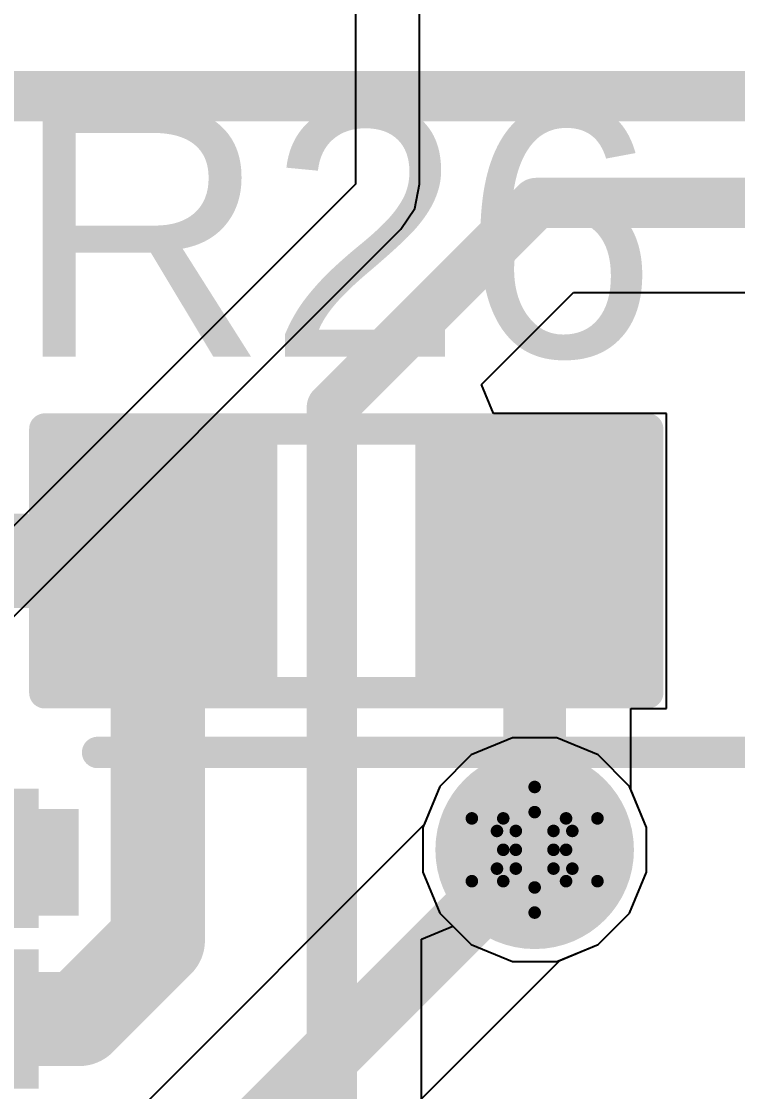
# Model space of a CAD drawing. Header units: inches. Extents: x -2.7 to 10.9, y -2.9 to 7.4.
# Drawn here: x 0.2518 to 0.3658, y -2.5745 to -2.4041 of the extents above; entities that cross this region are included whole.
import ezdxf

# ---------------------------------------------------------------- set-up
doc = ezdxf.new("R2010")
doc.units = ezdxf.units.IN
doc.header["$MEASUREMENT"] = 0
for name, color, linetype in [('Board Outline', 216, 'Continuous'), ('Bottom Layer', 5, 'Continuous'), ('Bottom Solder', 6, 'Continuous'), ('Drill Drawing', 1, 'Continuous'), ('Layer 2', 16, 'Continuous'), ('Layer 3', 76, 'Continuous'), ('Top Layer', 1, 'Continuous'), ('Top Overlay', 2, 'Continuous'), ('Top Paste', 8, 'Continuous'), ('Top Solder', 216, 'Continuous'), ('Via Holes', 16, 'Continuous')]:
    doc.layers.add(name, color=color, linetype=linetype)
doc.styles.add('Arial', font='', dxfattribs={"height": 0.2})
doc.styles.get('Arial').set_extended_font_data('Arial')

# ---------------------------------------------------------------- blocks, each defined once
blk = doc.blocks.new('TSSOP_20_131')
at = {"layer": 'Top Overlay'}
blk.add_hatch(color=2, dxfattribs=at).paths.add_polyline_path([(-0.086, 0.106), (-0.079, 0.106), (-0.079, 0.123), (-0.086, 0.123)])
at = {"layer": 'Top Solder'}
for points in [[(-0.08537, 0.12624), (-0.08537, 0.10407), (-0.14298, 0.10407), (-0.14298, 0.12624)], [(-0.08537, 0.10065), (-0.08537, 0.07848), (-0.14298, 0.07848), (-0.14298, 0.10065)]]:
    blk.add_hatch(color=216, dxfattribs=at).paths.add_polyline_path(points)
at = {"layer": 'Top Overlay'}
blk.add_lwpolyline([(-0.076, 0.132, 0.005, 0.005, 0), (0.076, 0.132, 0.005, 0.005, 0)], format="xyseb", dxfattribs=at)
blk.add_lwpolyline([(-0.07725, 0.132, 0.0025, 0.0025, 1), (-0.07475, 0.132, 0.0025, 0.0025, 1)], format="xyseb", close=True, dxfattribs=at)
blk = doc.blocks.new('R___0603_189')
at = {"layer": 'Top Layer'}
for points in [[(-0.015, 0.0175), (-0.015, -0.0175), (-0.045, -0.0175), (-0.045, 0.0175)], [(0.045, 0.0175), (0.045, -0.0175), (0.015, -0.0175), (0.015, 0.0175)]]:
    blk.add_hatch(color=1, dxfattribs=at).paths.add_polyline_path(points)
at = {"layer": 'Top Paste'}
for points in [[(-0.015, 0.0175), (-0.015, -0.0175), (-0.045, -0.0175), (-0.045, 0.0175)], [(0.045, 0.0175), (0.045, -0.0175), (0.015, -0.0175), (0.015, 0.0175)]]:
    blk.add_hatch(color=8, dxfattribs=at).paths.add_polyline_path(points)
at = {"layer": 'Top Solder'}
for points in [[(-0.011, 0.0215), (-0.011, -0.0215), (-0.049, -0.0215), (-0.049, 0.0215)], [(0.049, 0.0215), (0.049, -0.0215), (0.011, -0.0215), (0.011, 0.0215)]]:
    blk.add_hatch(color=216, dxfattribs=at).paths.add_polyline_path(points)
at = {"layer": 'Top Overlay'}
for points in [[(-0.048, 0.021, 0.005, 0.005, 0), (-0.048, -0.021, 0.005, 0.005, 0)], [(0.048, 0.021, 0.005, 0.005, 0), (-0.048, 0.021, 0.005, 0.005, 0)], [(0.048, 0.021, 0.005, 0.005, 0), (0.048, -0.021, 0.005, 0.005, 0)], [(0.048, -0.021, 0.005, 0.005, 0), (-0.048, -0.021, 0.005, 0.005, 0)]]:
    blk.add_lwpolyline(points, format="xyseb", dxfattribs=at)
for points in [[(-0.04925, 0.021, 0.0025, 0.0025, 1), (-0.04675, 0.021, 0.0025, 0.0025, 1)], [(-0.04925, 0.021, 0.0025, 0.0025, 1), (-0.04675, 0.021, 0.0025, 0.0025, 1)], [(0.04675, 0.021, 0.0025, 0.0025, 1), (0.04925, 0.021, 0.0025, 0.0025, 1)], [(0.04675, 0.021, 0.0025, 0.0025, 1), (0.04925, 0.021, 0.0025, 0.0025, 1)], [(-0.04925, -0.021, 0.0025, 0.0025, 1), (-0.04675, -0.021, 0.0025, 0.0025, 1)], [(-0.04925, -0.021, 0.0025, 0.0025, 1), (-0.04675, -0.021, 0.0025, 0.0025, 1)], [(0.04675, -0.021, 0.0025, 0.0025, 1), (0.04925, -0.021, 0.0025, 0.0025, 1)], [(0.04675, -0.021, 0.0025, 0.0025, 1), (0.04925, -0.021, 0.0025, 0.0025, 1)]]:
    blk.add_lwpolyline(points, format="xyseb", close=True, dxfattribs=at)

msp = doc.modelspace()

# ---------------------------------------------------------------- hatches: boundary and pattern name
at = {"layer": 'Bottom Layer'}
h = msp.add_hatch(color=5, dxfattribs=at)
edge = h.paths.add_edge_path()
edge.add_arc((0.33352, -2.53601), 0.01181, 0, 360)
at = {"layer": 'Bottom Solder'}
h = msp.add_hatch(color=6, dxfattribs=at)
edge = h.paths.add_edge_path()
edge.add_arc((0.33352, -2.53601), 0.01581, 0, 360)
at = {"layer": 'Layer 2'}
h = msp.add_hatch(color=16, dxfattribs=at)
edge = h.paths.add_edge_path()
edge.add_arc((0.33352, -2.53601), 0.01181, 0, 360)
at = {"layer": 'Layer 3'}
h = msp.add_hatch(color=76, dxfattribs=at)
edge = h.paths.add_edge_path()
edge.add_arc((0.33352, -2.53601), 0.01181, 0, 360)
at = {"layer": 'Top Layer'}
h = msp.add_hatch(color=1, dxfattribs=at)
edge = h.paths.add_edge_path()
edge.add_arc((0.33352, -2.53601), 0.01181, 0, 360)
at = {"layer": 'Top Solder'}
h = msp.add_hatch(color=216, dxfattribs=at)
edge = h.paths.add_edge_path()
edge.add_arc((0.33352, -2.53601), 0.01581, 0, 360)
at = {"layer": 'Via Holes'}
h = msp.add_hatch(color=7, dxfattribs=at)
edge = h.paths.add_edge_path()
edge.add_arc((0.33352, -2.53601), 0.00591, 0, 360)

# ---------------------------------------------------------------- linework, layer by layer
at = {"layer": 'Board Outline'}
msp.add_lwpolyline([(2.84412, -0.24125, 0.005, 0.005, -0.741893), (-2.49969, -1.37795, 0.005, 0.005, 0)], format="xyseb", dxfattribs=at)
at = {"layer": 'Bottom Layer'}
for p, q in [((0.32998, -2.5182), (0.32343, -2.52091)), ((0.33706, -2.5182), (0.32998, -2.5182)), ((0.34361, -2.52091), (0.33706, -2.5182)), ((0.32343, -2.52091), (0.31842, -2.52592)), ((0.34862, -2.52592), (0.34361, -2.52091)), ((0.31842, -2.52592), (0.31591, -2.532)), ((0.35133, -2.53247), (0.34862, -2.52592)), ((0.31591, -2.532), (0.25811, -2.5898)), ((0.35133, -2.53956), (0.35133, -2.53247)), ((0.34862, -2.5461), (0.35133, -2.53956)), ((0.34361, -2.55111), (0.34862, -2.5461)), ((0.33753, -2.55363), (0.34361, -2.55111)), ((0.28422, -2.60695), (0.33753, -2.55363))]:
    msp.add_line(p, q, dxfattribs=at)
msp.add_lwpolyline([(0.26892, -2.60061, 0.01, 0.01, 0), (0.33352, -2.53601, 0.01, 0.01, 0)], format="xyseb", dxfattribs=at)
msp.add_lwpolyline([(0.33102, -2.53601, 0.005, 0.005, 1), (0.33602, -2.53601, 0.005, 0.005, 1)], format="xyseb", close=True, dxfattribs=at)
at = {"layer": 'Drill Drawing'}
for points in [[(0.32852, -2.53101, 0.002, 0.002, 0), (0.33352, -2.52601, 0.002, 0.002, 0)], [(0.33352, -2.52601, 0.002, 0.002, 0), (0.33852, -2.53101, 0.002, 0.002, 0)], [(0.33052, -2.53301, 0.002, 0.002, 0), (0.33352, -2.53001, 0.002, 0.002, 0)], [(0.33352, -2.53001, 0.002, 0.002, 0), (0.33652, -2.53301, 0.002, 0.002, 0)], [(0.32352, -2.53101, 0.002, 0.002, 0), (0.32852, -2.53601, 0.002, 0.002, 0)], [(0.32352, -2.53101, 0.002, 0.002, 0), (0.32852, -2.53101, 0.002, 0.002, 0)], [(0.33852, -2.53101, 0.002, 0.002, 0), (0.34352, -2.53101, 0.002, 0.002, 0)], [(0.33852, -2.53601, 0.002, 0.002, 0), (0.34352, -2.53101, 0.002, 0.002, 0)], [(0.32752, -2.53301, 0.002, 0.002, 0), (0.33052, -2.53601, 0.002, 0.002, 0)], [(0.32752, -2.53301, 0.002, 0.002, 0), (0.33052, -2.53301, 0.002, 0.002, 0)], [(0.33652, -2.53301, 0.002, 0.002, 0), (0.33952, -2.53301, 0.002, 0.002, 0)], [(0.33652, -2.53601, 0.002, 0.002, 0), (0.33952, -2.53301, 0.002, 0.002, 0)], [(0.32352, -2.54101, 0.002, 0.002, 0), (0.32852, -2.53601, 0.002, 0.002, 0)], [(0.32752, -2.53901, 0.002, 0.002, 0), (0.33052, -2.53601, 0.002, 0.002, 0)], [(0.33652, -2.53601, 0.002, 0.002, 0), (0.33952, -2.53901, 0.002, 0.002, 0)], [(0.33852, -2.53601, 0.002, 0.002, 0), (0.34352, -2.54101, 0.002, 0.002, 0)], [(0.32752, -2.53901, 0.002, 0.002, 0), (0.33052, -2.53901, 0.002, 0.002, 0)], [(0.33052, -2.53901, 0.002, 0.002, 0), (0.33352, -2.54201, 0.002, 0.002, 0)], [(0.33352, -2.54201, 0.002, 0.002, 0), (0.33652, -2.53901, 0.002, 0.002, 0)], [(0.33652, -2.53901, 0.002, 0.002, 0), (0.33952, -2.53901, 0.002, 0.002, 0)], [(0.32352, -2.54101, 0.002, 0.002, 0), (0.32852, -2.54101, 0.002, 0.002, 0)], [(0.32852, -2.54101, 0.002, 0.002, 0), (0.33352, -2.54601, 0.002, 0.002, 0)], [(0.33352, -2.54601, 0.002, 0.002, 0), (0.33852, -2.54101, 0.002, 0.002, 0)], [(0.33852, -2.54101, 0.002, 0.002, 0), (0.34352, -2.54101, 0.002, 0.002, 0)]]:
    msp.add_lwpolyline(points, format="xyseb", dxfattribs=at)
for points in [[(0.33302, -2.52601, 0.001, 0.001, 1), (0.33402, -2.52601, 0.001, 0.001, 1)], [(0.33302, -2.52601, 0.001, 0.001, 1), (0.33402, -2.52601, 0.001, 0.001, 1)], [(0.33302, -2.53001, 0.001, 0.001, 1), (0.33402, -2.53001, 0.001, 0.001, 1)], [(0.33302, -2.53001, 0.001, 0.001, 1), (0.33402, -2.53001, 0.001, 0.001, 1)], [(0.32302, -2.53101, 0.001, 0.001, 1), (0.32402, -2.53101, 0.001, 0.001, 1)], [(0.32302, -2.53101, 0.001, 0.001, 1), (0.32402, -2.53101, 0.001, 0.001, 1)], [(0.32802, -2.53101, 0.001, 0.001, 1), (0.32902, -2.53101, 0.001, 0.001, 1)], [(0.32802, -2.53101, 0.001, 0.001, 1), (0.32902, -2.53101, 0.001, 0.001, 1)], [(0.33802, -2.53101, 0.001, 0.001, 1), (0.33902, -2.53101, 0.001, 0.001, 1)], [(0.33802, -2.53101, 0.001, 0.001, 1), (0.33902, -2.53101, 0.001, 0.001, 1)], [(0.34302, -2.53101, 0.001, 0.001, 1), (0.34402, -2.53101, 0.001, 0.001, 1)], [(0.34302, -2.53101, 0.001, 0.001, 1), (0.34402, -2.53101, 0.001, 0.001, 1)], [(0.32702, -2.53301, 0.001, 0.001, 1), (0.32802, -2.53301, 0.001, 0.001, 1)], [(0.32702, -2.53301, 0.001, 0.001, 1), (0.32802, -2.53301, 0.001, 0.001, 1)], [(0.33002, -2.53301, 0.001, 0.001, 1), (0.33102, -2.53301, 0.001, 0.001, 1)], [(0.33002, -2.53301, 0.001, 0.001, 1), (0.33102, -2.53301, 0.001, 0.001, 1)], [(0.33602, -2.53301, 0.001, 0.001, 1), (0.33702, -2.53301, 0.001, 0.001, 1)], [(0.33602, -2.53301, 0.001, 0.001, 1), (0.33702, -2.53301, 0.001, 0.001, 1)], [(0.33902, -2.53301, 0.001, 0.001, 1), (0.34002, -2.53301, 0.001, 0.001, 1)], [(0.33902, -2.53301, 0.001, 0.001, 1), (0.34002, -2.53301, 0.001, 0.001, 1)], [(0.32802, -2.53601, 0.001, 0.001, 1), (0.32902, -2.53601, 0.001, 0.001, 1)], [(0.32802, -2.53601, 0.001, 0.001, 1), (0.32902, -2.53601, 0.001, 0.001, 1)], [(0.33002, -2.53601, 0.001, 0.001, 1), (0.33102, -2.53601, 0.001, 0.001, 1)], [(0.33002, -2.53601, 0.001, 0.001, 1), (0.33102, -2.53601, 0.001, 0.001, 1)], [(0.33602, -2.53601, 0.001, 0.001, 1), (0.33702, -2.53601, 0.001, 0.001, 1)], [(0.33602, -2.53601, 0.001, 0.001, 1), (0.33702, -2.53601, 0.001, 0.001, 1)], [(0.33802, -2.53601, 0.001, 0.001, 1), (0.33902, -2.53601, 0.001, 0.001, 1)], [(0.33802, -2.53601, 0.001, 0.001, 1), (0.33902, -2.53601, 0.001, 0.001, 1)], [(0.32702, -2.53901, 0.001, 0.001, 1), (0.32802, -2.53901, 0.001, 0.001, 1)], [(0.32702, -2.53901, 0.001, 0.001, 1), (0.32802, -2.53901, 0.001, 0.001, 1)], [(0.33002, -2.53901, 0.001, 0.001, 1), (0.33102, -2.53901, 0.001, 0.001, 1)], [(0.33002, -2.53901, 0.001, 0.001, 1), (0.33102, -2.53901, 0.001, 0.001, 1)], [(0.33602, -2.53901, 0.001, 0.001, 1), (0.33702, -2.53901, 0.001, 0.001, 1)], [(0.33602, -2.53901, 0.001, 0.001, 1), (0.33702, -2.53901, 0.001, 0.001, 1)], [(0.33902, -2.53901, 0.001, 0.001, 1), (0.34002, -2.53901, 0.001, 0.001, 1)], [(0.33902, -2.53901, 0.001, 0.001, 1), (0.34002, -2.53901, 0.001, 0.001, 1)], [(0.32302, -2.54101, 0.001, 0.001, 1), (0.32402, -2.54101, 0.001, 0.001, 1)], [(0.32302, -2.54101, 0.001, 0.001, 1), (0.32402, -2.54101, 0.001, 0.001, 1)], [(0.32802, -2.54101, 0.001, 0.001, 1), (0.32902, -2.54101, 0.001, 0.001, 1)], [(0.32802, -2.54101, 0.001, 0.001, 1), (0.32902, -2.54101, 0.001, 0.001, 1)], [(0.33802, -2.54101, 0.001, 0.001, 1), (0.33902, -2.54101, 0.001, 0.001, 1)], [(0.33802, -2.54101, 0.001, 0.001, 1), (0.33902, -2.54101, 0.001, 0.001, 1)], [(0.34302, -2.54101, 0.001, 0.001, 1), (0.34402, -2.54101, 0.001, 0.001, 1)], [(0.34302, -2.54101, 0.001, 0.001, 1), (0.34402, -2.54101, 0.001, 0.001, 1)], [(0.33302, -2.54201, 0.001, 0.001, 1), (0.33402, -2.54201, 0.001, 0.001, 1)], [(0.33302, -2.54201, 0.001, 0.001, 1), (0.33402, -2.54201, 0.001, 0.001, 1)], [(0.33302, -2.54601, 0.001, 0.001, 1), (0.33402, -2.54601, 0.001, 0.001, 1)], [(0.33302, -2.54601, 0.001, 0.001, 1), (0.33402, -2.54601, 0.001, 0.001, 1)]]:
    msp.add_lwpolyline(points, format="xyseb", close=True, dxfattribs=at)
at = {"layer": 'Layer 2'}
for p, q in [((0.32998, -2.5182), (0.32343, -2.52091)), ((0.33706, -2.5182), (0.32998, -2.5182)), ((0.34361, -2.52091), (0.33706, -2.5182)), ((0.32343, -2.52091), (0.31842, -2.52592)), ((0.34862, -2.52592), (0.34361, -2.52091)), ((0.31842, -2.52592), (0.31571, -2.53247)), ((0.35133, -2.53247), (0.34862, -2.52592)), ((0.31571, -2.53247), (0.31571, -2.53956)), ((0.35133, -2.53956), (0.35133, -2.53247)), ((0.31571, -2.53956), (0.31842, -2.5461)), ((0.34862, -2.5461), (0.35133, -2.53956)), ((0.31842, -2.5461), (0.32343, -2.55111)), ((0.34361, -2.55111), (0.34862, -2.5461)), ((0.32343, -2.55111), (0.32998, -2.55382)), ((0.33706, -2.55382), (0.34361, -2.55111)), ((0.32998, -2.55382), (0.33706, -2.55382))]:
    msp.add_line(p, q, dxfattribs=at)
at = {"layer": 'Layer 3'}
for p, q in [((0.305, -2.049), (0.305, -2.42999)), ((0.3152, -2.42999), (0.3152, -2.34739)), ((0.305, -2.42999), (0.22899, -2.506)), ((0.31442, -2.43389), (0.3152, -2.42999)), ((0.31221, -2.4372), (0.31442, -2.43389)), ((0.2362, -2.51321), (0.31221, -2.4372)), ((0.32998, -2.5182), (0.32343, -2.52091)), ((0.33706, -2.5182), (0.32998, -2.5182)), ((0.34361, -2.52091), (0.33706, -2.5182)), ((0.32343, -2.52091), (0.31842, -2.52592)), ((0.34862, -2.52592), (0.34361, -2.52091)), ((0.31842, -2.52592), (0.31571, -2.53247)), ((0.35133, -2.53247), (0.34862, -2.52592)), ((0.31571, -2.53247), (0.31571, -2.53956)), ((0.35133, -2.53956), (0.35133, -2.53247)), ((0.31571, -2.53956), (0.31842, -2.5461)), ((0.34862, -2.5461), (0.35133, -2.53956)), ((0.31842, -2.5461), (0.32343, -2.55111)), ((0.34361, -2.55111), (0.34862, -2.5461)), ((0.32343, -2.55111), (0.32998, -2.55382)), ((0.33706, -2.55382), (0.34361, -2.55111)), ((0.32998, -2.55382), (0.33706, -2.55382))]:
    msp.add_line(p, q, dxfattribs=at)
at = {"layer": 'Top Layer'}
for p, q in [((0.32508, -2.46189), (0.3397, -2.44727)), ((0.3397, -2.44727), (0.47646, -2.44727)), ((0.32699, -2.46651), (0.32508, -2.46189)), ((0.35452, -2.46651), (0.32699, -2.46651)), ((0.35452, -2.51351), (0.35452, -2.46651)), ((0.34882, -2.52639), (0.34882, -2.51351)), ((0.34882, -2.51351), (0.35452, -2.51351)), ((0.35133, -2.53247), (0.34882, -2.52639)), ((0.35133, -2.53956), (0.35133, -2.53247)), ((0.34862, -2.5461), (0.35133, -2.53956)), ((0.34361, -2.55111), (0.34862, -2.5461)), ((0.3155, -2.55025), (0.3205, -2.54818)), ((0.3205, -2.54818), (0.32343, -2.55111)), ((0.3155, -2.60991), (0.3155, -2.55025)), ((0.32343, -2.55111), (0.32998, -2.55382)), ((0.33706, -2.55382), (0.34361, -2.55111)), ((0.32998, -2.55382), (0.33706, -2.55382))]:
    msp.add_line(p, q, dxfattribs=at)
for points in [[(0.14005, -2.416, 0.008, 0.008, 0), (0.46979, -2.416, 0.008, 0.008, 0)], [(0.30122, -2.46556, 0.008, 0.008, 0), (0.33379, -2.433, 0.008, 0.008, 0)], [(0.33379, -2.433, 0.008, 0.008, 0), (0.47646, -2.433, 0.008, 0.008, 0)], [(0.30122, -2.60991, 0.008, 0.008, 0), (0.30122, -2.46556, 0.008, 0.008, 0)], [(0.22639, -2.49001, 0.015, 0.015, 0), (0.27352, -2.49001, 0.015, 0.015, 0)], [(0.27352, -2.55045, 0.015, 0.015, 0), (0.27352, -2.49001, 0.015, 0.015, 0)], [(0.33352, -2.53601, 0.01, 0.01, 0), (0.33352, -2.49001, 0.01, 0.01, 0)], [(0.26102, -2.56295, 0.015, 0.015, 0), (0.27352, -2.55045, 0.015, 0.015, 0)], [(0.17466, -2.56295, 0.015, 0.015, 0), (0.26102, -2.56295, 0.015, 0.015, 0)]]:
    msp.add_lwpolyline(points, format="xyseb", dxfattribs=at)
for points in [[(0.33179, -2.433, 0.004, 0.004, 1), (0.33579, -2.433, 0.004, 0.004, 1)], [(0.33179, -2.433, 0.004, 0.004, 1), (0.33579, -2.433, 0.004, 0.004, 1)], [(0.29922, -2.46556, 0.004, 0.004, 1), (0.30322, -2.46556, 0.004, 0.004, 1)], [(0.29922, -2.46556, 0.004, 0.004, 1), (0.30322, -2.46556, 0.004, 0.004, 1)], [(0.26977, -2.49001, 0.0075, 0.0075, 1), (0.27727, -2.49001, 0.0075, 0.0075, 1)], [(0.26977, -2.49001, 0.0075, 0.0075, 1), (0.27727, -2.49001, 0.0075, 0.0075, 1)], [(0.33102, -2.49001, 0.005, 0.005, 1), (0.33602, -2.49001, 0.005, 0.005, 1)], [(0.33102, -2.53601, 0.005, 0.005, 1), (0.33602, -2.53601, 0.005, 0.005, 1)], [(0.26977, -2.55045, 0.0075, 0.0075, 1), (0.27727, -2.55045, 0.0075, 0.0075, 1)], [(0.26977, -2.55045, 0.0075, 0.0075, 1), (0.27727, -2.55045, 0.0075, 0.0075, 1)], [(0.25727, -2.56295, 0.0075, 0.0075, 1), (0.26477, -2.56295, 0.0075, 0.0075, 1)], [(0.25727, -2.56295, 0.0075, 0.0075, 1), (0.26477, -2.56295, 0.0075, 0.0075, 1)]]:
    msp.add_lwpolyline(points, format="xyseb", close=True, dxfattribs=at)

# ---------------------------------------------------------------- block references
at = {"rotation": 180}
msp.add_blockref('R___0603_189', (0.30352, -2.49001), dxfattribs=at)
msp.add_blockref('TSSOP_20_131', (0.33992, -2.65251))

# ---------------------------------------------------------------- texts
at = {"layer": 'Top Overlay', "style": 'Arial'}
msp.add_text('R26', height=0.04, dxfattribs=at).set_placement((0.25061, -2.45751))

doc.saveas('drawing.dxf')
